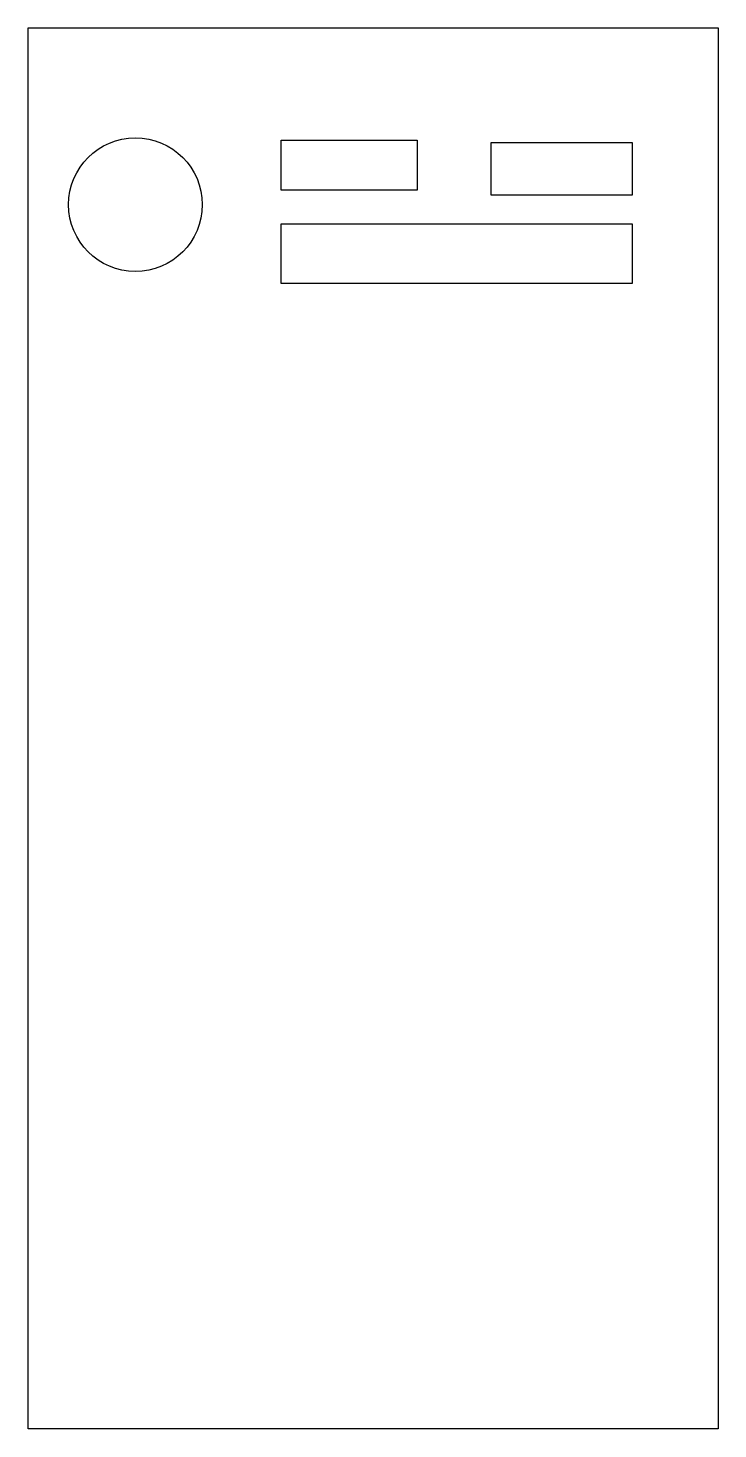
# Model space of a CAD drawing. Header units: millimetres. Extents: x 1405 to 2368, y 755 to 2710.
import ezdxf

# ---------------------------------------------------------------- set-up
doc = ezdxf.new("R2010")
doc.units = ezdxf.units.MM

msp = doc.modelspace()

# ---------------------------------------------------------------- linework, layer by layer
for points in [[(1405.5, 2710.2), (2368.5, 2710.2), (2368.5, 755), (1405.5, 755)], [(1758.7, 2553.6), (1948.6, 2553.6), (1948.6, 2483.7), (1758.7, 2483.7)], [(2051.9, 2550.3), (2248.5, 2550.3), (2248.5, 2477), (2051.9, 2477)], [(1758.7, 2437), (2248.5, 2437), (2248.5, 2353.8), (1758.7, 2353.8)]]:
    msp.add_lwpolyline(points, close=True)
msp.add_circle((1555.4, 2463.7), 93.3)

doc.saveas('drawing.dxf')
